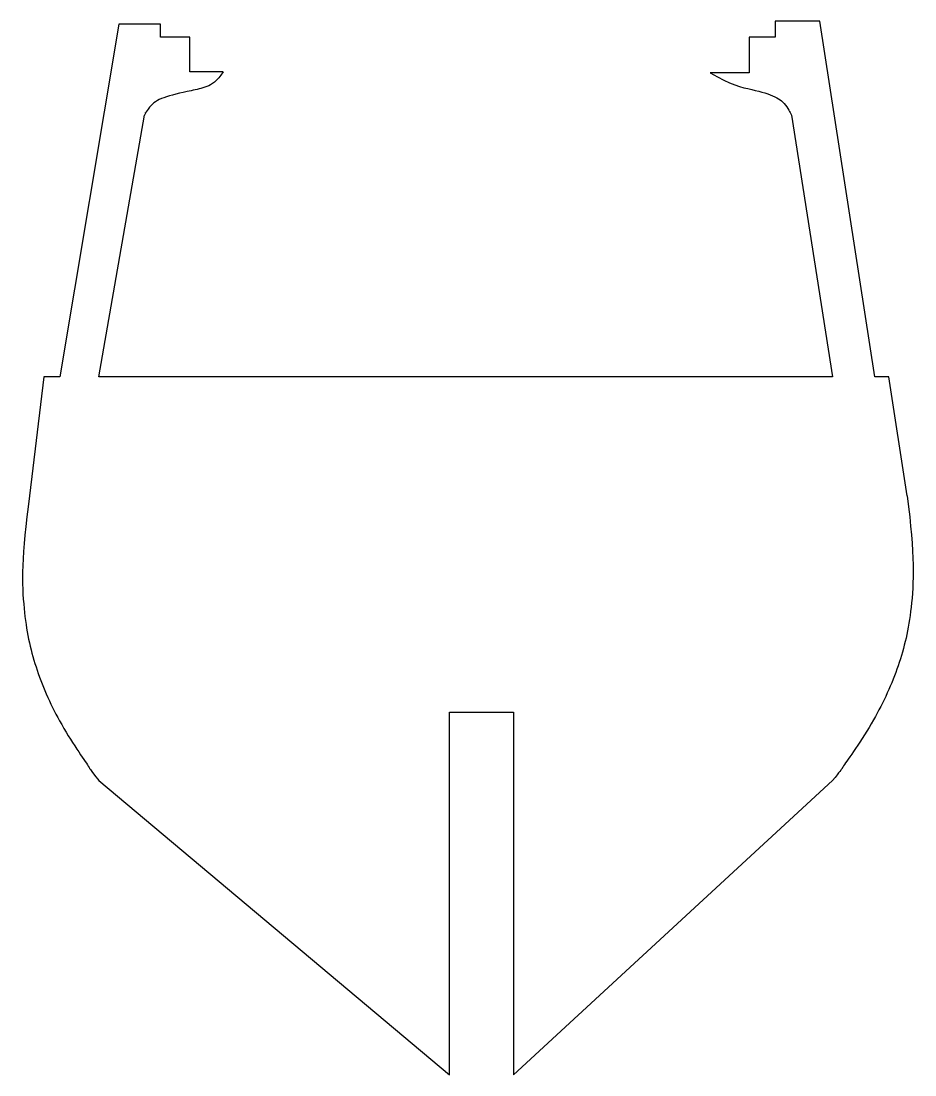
# Model space of a CAD drawing. Header units: millimetres. Extents: x -10 to 102, y -87 to 44.
import ezdxf

# ---------------------------------------------------------------- set-up
doc = ezdxf.new("R2010")
doc.units = ezdxf.units.MM

msp = doc.modelspace()

# ---------------------------------------------------------------- linework, layer by layer
at = {"color": 7, "linetype": 'Continuous'}
for p, q in [((2.5, 44.06), (-4.87, 0)), ((7.7, 44.06), (2.5, 44.06)), ((7.7, 42.43), (7.7, 44.06)), ((90.03, 44.44), (84.46, 44.44)), ((84.46, 44.44), (84.46, 42.43)), ((96.9, 0), (90.03, 44.44)), ((11.35, 42.43), (7.7, 42.43)), ((11.35, 38.11), (11.35, 42.43)), ((84.46, 42.43), (81.22, 42.43)), ((81.22, 42.43), (81.22, 37.98)), ((15.54, 38.11), (11.35, 38.11)), ((81.22, 37.98), (76.36, 37.98)), ((0, 0), (5.68, 32.7)), ((86.49, 32.7), (91.63, 0)), ((-6.89, 0), (-8.65, -14.87)), ((-4.87, 0), (-6.89, 0)), ((91.63, 0), (0, 0)), ((98.65, 0), (96.9, 0)), ((100.95, -14.87), (98.65, 0)), ((43.79, -87.17), (43.79, -41.87)), ((43.79, -41.87), (51.79, -41.87)), ((51.79, -41.87), (51.79, -87.17)), ((0, -50.41), (43.79, -87.17)), ((51.79, -87.17), (91.63, -50.41))]:
    msp.add_line(p, q, dxfattribs=at)
for points, knots in [([(15.54, 38.11), (14.74, 36.88), (13.58, 36.17), (10.69, 35.57), (7.75, 34.89), (6.55, 34.07), (5.68, 32.7), (5.93, 33.19), (5.68, 32.7)], [0, 0, 0, 0, 0.123526, 0.237757, 0.487153, 0.741181, 0.863431, 1, 1, 1, 1]), ([(76.36, 37.98), (78.86, 36.44), (81.85, 35.88), (84.63, 35.05), (85.72, 34.14), (86.49, 32.7), (86.27, 33.21), (86.49, 32.7)], [0, 0, 0, 0, 0.246251, 0.501288, 0.744253, 0.862982, 1, 1, 1, 1]), ([(-8.65, -14.87), (-9.72, -22.3), (-9.55, -29.36), (-8.16, -36.06), (-4.93, -43.49), (0, -50.41), (-1.75, -48.17), (0, -50.41)], [0, 0, 0, 0, 0.1975, 0.383427, 0.563463, 0.776456, 1, 1, 1, 1]), ([(100.95, -14.87), (101.92, -22.22), (101.64, -29.24), (100.12, -35.94), (96.74, -43.4), (91.63, -50.41), (93.43, -48.14), (91.63, -50.41)], [0, 0, 0, 0, 0.194275, 0.378394, 0.55818, 0.772869, 1, 1, 1, 1])]:
    msp.add_open_spline(points, degree=3, knots=knots, dxfattribs=at)

doc.saveas('drawing.dxf')
